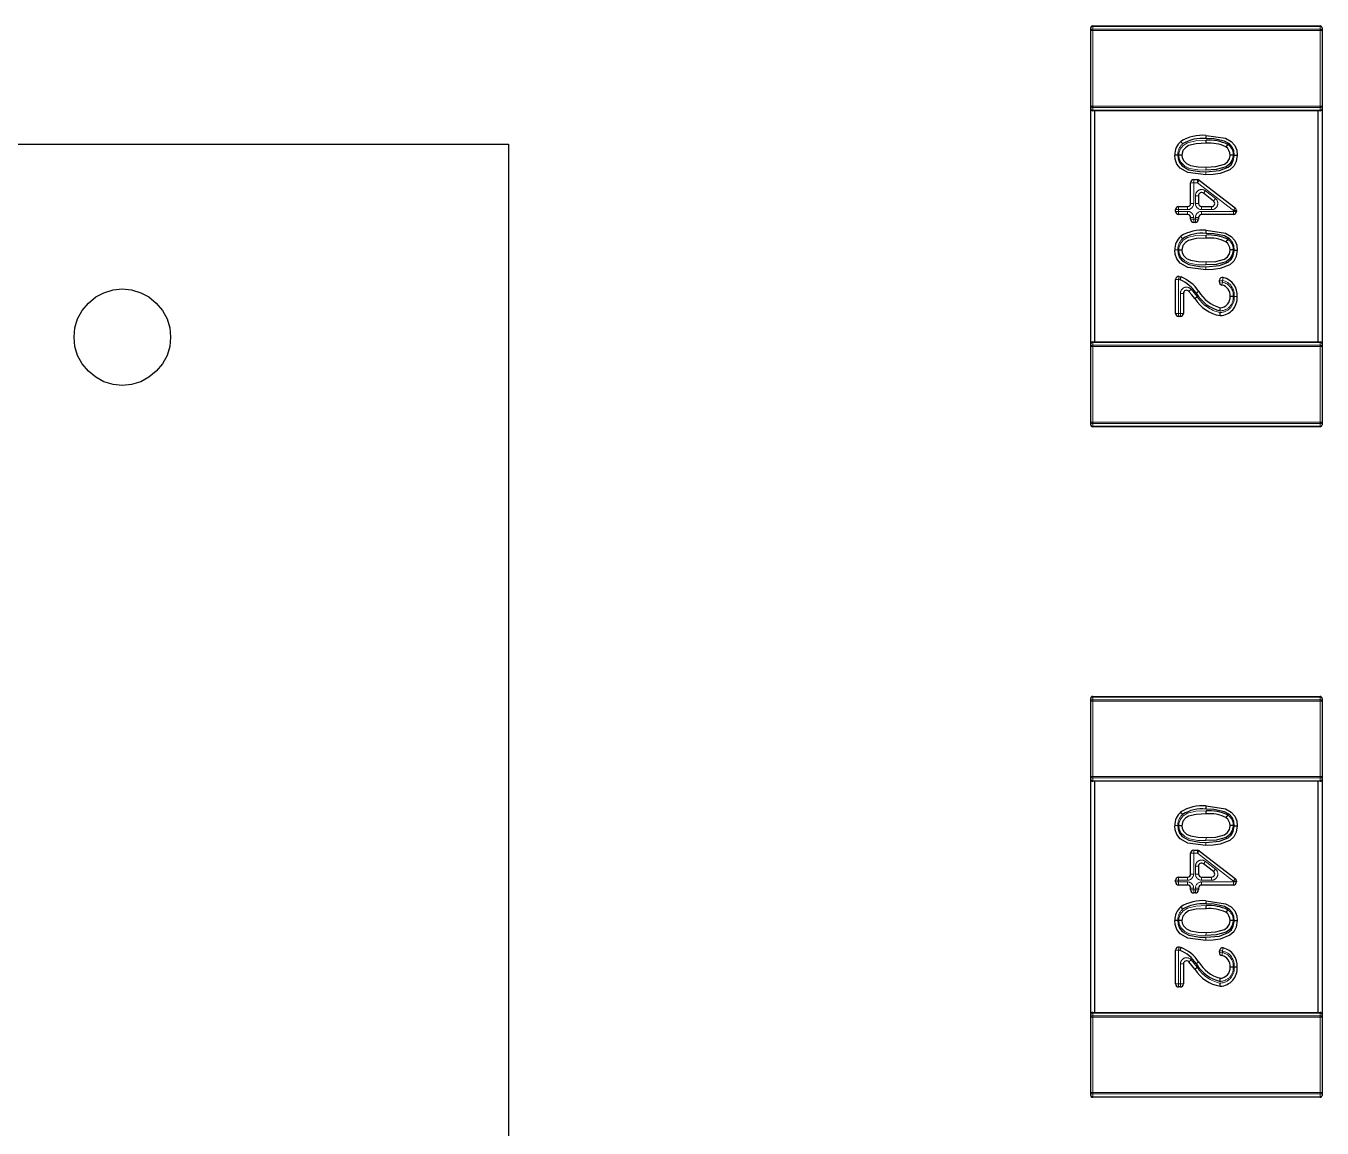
# Model space of a CAD drawing. Header units: millimetres. Extents: x 133.7 to 163.3, y 79.2 to 131.6.
# Drawn here: x 149.952 to 153.314, y 90.964 to 93.824 of the extents above; entities that cross this region are included whole.
import ezdxf

# ---------------------------------------------------------------- set-up
doc = ezdxf.new("R2010")
doc.units = ezdxf.units.MM
doc.linetypes.add('PHANTOM', pattern=[12.7, 6.35, -1.27, 1.27, -1.27, 1.27, -1.27])

msp = doc.modelspace()

# ---------------------------------------------------------------- linework, layer by layer
at = {"color": 7, "linetype": 'Continuous', "lineweight": 25}
for p, q in [((152.714, 93.8122), (152.714, 93.8192)), ((152.714, 93.6163), (152.714, 93.8122)), ((152.719, 93.8242), (153.309, 93.8242)), ((153.314, 93.8192), (153.314, 93.8122)), ((153.314, 93.8122), (153.314, 93.6163)), ((152.714, 93.6092), (152.714, 93.6163)), ((152.714, 92.9992), (152.714, 93.6092)), ((153.309, 93.6042), (152.719, 93.6042)), ((152.724, 93.6042), (152.724, 93.0042)), ((153.304, 93.0042), (153.304, 93.6042)), ((153.314, 93.6163), (153.314, 93.6092)), ((153.314, 93.6092), (153.314, 92.9992)), ((146.2, 93.517), (151.204, 93.517)), ((151.204, 93.517), (151.204, 88.513)), ((153.0692, 93.5169), (153.0646, 93.5104)), ((152.94, 93.489), (152.9319, 93.4889)), ((152.9504, 93.4889), (152.9424, 93.4889)), ((153.0835, 93.4891), (153.0755, 93.4891)), ((153.086, 93.4887), (153.094, 93.4889)), ((152.973, 93.3635), (152.973, 93.4173)), ((152.981, 93.4253), (152.9908, 93.4253)), ((152.9956, 93.4236), (153.0888, 93.3518)), ((152.9935, 93.3837), (152.9935, 93.3635)), ((153.0325, 93.3699), (153.0064, 93.39)), ((152.934, 93.343), (152.934, 93.3475)), ((152.942, 93.3555), (152.965, 93.3555)), ((152.965, 93.335), (152.942, 93.335)), ((153.0015, 93.3555), (153.0276, 93.3555)), ((153.0839, 93.335), (153.0015, 93.335)), ((153.0919, 93.3454), (153.0919, 93.343)), ((152.973, 93.3225), (152.973, 93.327)), ((152.9855, 93.3145), (152.981, 93.3145)), ((152.9935, 93.327), (152.9935, 93.3225)), ((153.0692, 93.2708), (153.0646, 93.2642)), ((152.94, 93.2428), (152.9319, 93.2427)), ((152.9504, 93.2427), (152.9424, 93.2427)), ((153.0835, 93.2429), (153.0755, 93.2429)), ((153.086, 93.2426), (153.094, 93.2427)), ((152.934, 93.0784), (152.934, 93.1663)), ((152.9436, 93.1742), (152.9482, 93.1729)), ((153.0476, 93.1604), (153.048, 93.1646)), ((150.133, 93.121), (150.154, 93.132)), ((150.154, 93.132), (150.178, 93.139)), ((150.178, 93.139), (150.202, 93.142)), ((150.202, 93.142), (150.226, 93.139)), ((150.226, 93.139), (150.25, 93.132)), ((150.25, 93.132), (150.271, 93.121)), ((152.9545, 93.1303), (152.9545, 93.0784)), ((150.098, 93.086), (150.114, 93.105)), ((150.114, 93.105), (150.133, 93.121)), ((150.271, 93.121), (150.29, 93.105)), ((150.29, 93.105), (150.306, 93.086)), ((152.9842, 93.1168), (152.9903, 93.122)), ((153.094, 93.1217), (153.086, 93.1215)), ((150.079, 93.041), (150.086, 93.064)), ((150.086, 93.064), (150.098, 93.086)), ((150.306, 93.086), (150.318, 93.064)), ((150.318, 93.064), (150.325, 93.041)), ((152.9465, 93.0704), (152.942, 93.0704)), ((153.0498, 93.0725), (153.0497, 93.0805)), ((150.077, 93.017), (150.079, 93.041)), ((150.325, 93.041), (150.327, 93.017)), ((150.079, 92.992), (150.077, 93.017)), ((150.327, 93.017), (150.325, 92.992)), ((152.714, 92.9922), (152.714, 92.9992)), ((152.719, 93.0042), (153.309, 93.0042)), ((153.314, 92.9992), (153.314, 92.9922)), ((150.086, 92.969), (150.079, 92.992)), ((150.098, 92.947), (150.086, 92.969)), ((150.318, 92.969), (150.306, 92.947)), ((150.325, 92.992), (150.318, 92.969)), ((152.714, 92.7963), (152.714, 92.9922)), ((153.314, 92.9922), (153.314, 92.7963)), ((150.114, 92.928), (150.098, 92.947)), ((150.133, 92.913), (150.114, 92.928)), ((150.29, 92.928), (150.271, 92.913)), ((150.306, 92.947), (150.29, 92.928)), ((150.154, 92.901), (150.133, 92.913)), ((150.178, 92.894), (150.154, 92.901)), ((150.202, 92.891), (150.178, 92.894)), ((150.226, 92.894), (150.202, 92.891)), ((150.25, 92.901), (150.226, 92.894)), ((150.271, 92.913), (150.25, 92.901)), ((152.714, 92.7892), (152.714, 92.7963)), ((153.314, 92.7963), (153.314, 92.7892)), ((153.309, 92.7842), (152.719, 92.7842)), ((152.714, 92.0722), (152.714, 92.0792)), ((152.714, 91.8763), (152.714, 92.0722)), ((152.719, 92.0842), (153.309, 92.0842)), ((153.314, 92.0792), (153.314, 92.0722)), ((153.314, 92.0722), (153.314, 91.8763)), ((152.714, 91.8692), (152.714, 91.8763)), ((152.714, 91.2592), (152.714, 91.8692)), ((153.309, 91.8642), (152.719, 91.8642)), ((152.724, 91.8642), (152.724, 91.2642)), ((153.304, 91.2642), (153.304, 91.8642)), ((153.314, 91.8763), (153.314, 91.8692)), ((153.314, 91.8692), (153.314, 91.2592)), ((152.94, 91.749), (152.9319, 91.7489)), ((153.0692, 91.7769), (153.0646, 91.7704)), ((153.0835, 91.7491), (153.0755, 91.7491)), ((152.9504, 91.7489), (152.9424, 91.7489)), ((153.086, 91.7487), (153.094, 91.7489)), ((152.981, 91.6853), (152.9908, 91.6853)), ((152.9956, 91.6836), (153.0888, 91.6118)), ((152.973, 91.6235), (152.973, 91.6773)), ((153.0325, 91.6299), (153.0064, 91.65)), ((152.942, 91.6155), (152.965, 91.6155)), ((152.9935, 91.6437), (152.9935, 91.6235)), ((153.0015, 91.6155), (153.0276, 91.6155)), ((152.934, 91.603), (152.934, 91.6075)), ((152.965, 91.595), (152.942, 91.595)), ((152.973, 91.5825), (152.973, 91.587)), ((152.9935, 91.587), (152.9935, 91.5825)), ((153.0839, 91.595), (153.0015, 91.595)), ((153.0919, 91.6054), (153.0919, 91.603)), ((152.9855, 91.5745), (152.981, 91.5745)), ((153.0692, 91.5308), (153.0646, 91.5242)), ((152.94, 91.5028), (152.9319, 91.5027)), ((152.9504, 91.5027), (152.9424, 91.5027)), ((153.0835, 91.5029), (153.0755, 91.5029)), ((153.086, 91.5026), (153.094, 91.5027)), ((152.934, 91.3384), (152.934, 91.4263)), ((152.9436, 91.4342), (152.9482, 91.4329)), ((153.0476, 91.4204), (153.048, 91.4246)), ((152.9545, 91.3903), (152.9545, 91.3384)), ((152.9842, 91.3768), (152.9903, 91.382)), ((153.094, 91.3817), (153.086, 91.3815)), ((152.9465, 91.3304), (152.942, 91.3304)), ((153.0498, 91.3325), (153.0497, 91.3405)), ((152.714, 91.2522), (152.714, 91.2592)), ((152.714, 91.0563), (152.714, 91.2522)), ((152.719, 91.2642), (153.309, 91.2642)), ((153.314, 91.2592), (153.314, 91.2522)), ((153.314, 91.2522), (153.314, 91.0563)), ((152.714, 91.0492), (152.714, 91.0563)), ((153.309, 91.0442), (152.719, 91.0442)), ((153.314, 91.0563), (153.314, 91.0492))]:
    msp.add_line(p, q, dxfattribs=at)
at = {"color": 8, "linetype": 'PHANTOM', "lineweight": 18}
for p, q in [((152.719, 93.8122), (152.714, 93.8122)), ((152.719, 93.8228), (152.719, 93.8242)), ((152.719, 93.8228), (152.719, 93.8157)), ((153.309, 93.8228), (152.719, 93.8228)), ((152.719, 93.8122), (152.719, 93.8157)), ((152.719, 93.8157), (153.309, 93.8157)), ((152.719, 93.8122), (152.719, 93.6163)), ((153.309, 93.8122), (152.719, 93.8122)), ((153.309, 93.8242), (153.309, 93.8228)), ((153.309, 93.8157), (153.309, 93.8228)), ((153.309, 93.8157), (153.309, 93.8122)), ((153.309, 93.6163), (153.309, 93.8122)), ((153.314, 93.8122), (153.309, 93.8122)), ((152.719, 93.6163), (152.714, 93.6163)), ((152.719, 93.6163), (153.309, 93.6163)), ((152.719, 93.6128), (152.719, 93.6163)), ((153.309, 93.6128), (152.719, 93.6128)), ((152.719, 93.6128), (152.719, 93.6057)), ((152.719, 93.6057), (153.309, 93.6057)), ((152.719, 93.6057), (152.719, 93.6042)), ((153.309, 93.6163), (153.309, 93.6128)), ((153.314, 93.6163), (153.309, 93.6163)), ((153.309, 93.6057), (153.309, 93.6128)), ((153.309, 93.6042), (153.309, 93.6057)), ((153.0128, 93.4456), (153.0129, 93.4376)), ((153.0129, 93.4501), (153.013, 93.4581)), ((152.981, 93.4173), (152.973, 93.4173)), ((152.981, 93.4173), (152.981, 93.4253)), ((152.981, 93.4173), (152.981, 93.3635)), ((152.9908, 93.4173), (152.981, 93.4173)), ((152.9908, 93.4173), (152.9908, 93.4253)), ((152.9908, 93.4173), (152.9956, 93.4236)), ((153.0839, 93.3454), (152.9908, 93.4173)), ((152.981, 93.3635), (152.973, 93.3635)), ((152.9935, 93.3837), (152.9855, 93.3837)), ((152.9855, 93.3635), (152.9855, 93.3837)), ((152.9935, 93.3635), (152.9855, 93.3635)), ((153.0113, 93.3964), (153.0064, 93.39)), ((153.0113, 93.3964), (153.0374, 93.3762)), ((153.0374, 93.3762), (153.0325, 93.3699)), ((152.934, 93.3475), (152.942, 93.3475)), ((152.934, 93.343), (152.942, 93.343)), ((152.942, 93.3555), (152.942, 93.3475)), ((152.942, 93.3475), (152.942, 93.343)), ((152.965, 93.3475), (152.942, 93.3475)), ((152.942, 93.335), (152.942, 93.343)), ((152.942, 93.343), (152.965, 93.343)), ((152.965, 93.3475), (152.965, 93.3555)), ((152.965, 93.335), (152.965, 93.343)), ((153.0015, 93.3555), (153.0015, 93.3475)), ((153.0276, 93.3475), (153.0015, 93.3475)), ((153.0015, 93.343), (153.0839, 93.343)), ((153.0015, 93.343), (153.0015, 93.335)), ((153.0276, 93.3475), (153.0276, 93.3555)), ((153.0839, 93.3454), (153.0888, 93.3518)), ((153.0839, 93.343), (153.0839, 93.3454)), ((153.0839, 93.3454), (153.0919, 93.3454)), ((153.0839, 93.343), (153.0919, 93.343)), ((153.0839, 93.343), (153.0839, 93.335)), ((152.973, 93.327), (152.981, 93.327)), ((152.973, 93.3225), (152.981, 93.3225)), ((152.981, 93.327), (152.981, 93.3225)), ((152.981, 93.3145), (152.981, 93.3225)), ((152.981, 93.3225), (152.9855, 93.3225)), ((152.9855, 93.3225), (152.9855, 93.327)), ((152.9935, 93.327), (152.9855, 93.327)), ((152.9855, 93.3145), (152.9855, 93.3225)), ((152.9935, 93.3225), (152.9855, 93.3225)), ((153.0128, 93.1994), (153.0129, 93.1914)), ((153.0129, 93.2039), (153.013, 93.2119)), ((152.942, 93.1663), (152.934, 93.1663)), ((152.942, 93.1663), (152.9436, 93.1742)), ((152.9458, 93.1653), (152.942, 93.1663)), ((152.942, 93.1663), (152.942, 93.0784)), ((153.048, 93.1646), (153.056, 93.1638)), ((153.056, 93.1638), (153.0556, 93.1596)), ((153.0577, 93.1716), (153.056, 93.1638)), ((152.9465, 93.0784), (152.9465, 93.1303)), ((152.9545, 93.1303), (152.9465, 93.1303)), ((152.9686, 93.1355), (152.9746, 93.1408)), ((153.0556, 93.1596), (153.0476, 93.1604)), ((153.0556, 93.1596), (153.054, 93.1518)), ((152.942, 93.0784), (152.934, 93.0784)), ((152.942, 93.0784), (152.9465, 93.0784)), ((152.942, 93.0784), (152.942, 93.0704)), ((152.9545, 93.0784), (152.9465, 93.0784)), ((152.9465, 93.0704), (152.9465, 93.0784)), ((152.719, 93.0028), (152.719, 93.0042)), ((152.719, 93.0028), (152.719, 92.9957)), ((153.309, 93.0028), (152.719, 93.0028)), ((152.719, 92.9922), (152.719, 92.9957)), ((152.719, 92.9957), (153.309, 92.9957)), ((153.309, 93.0028), (153.309, 93.0042)), ((153.309, 92.9957), (153.309, 93.0028)), ((153.309, 92.9922), (153.309, 92.9957)), ((152.714, 92.9922), (152.719, 92.9922)), ((152.719, 92.9922), (152.719, 92.7963)), ((153.309, 92.9922), (152.719, 92.9922)), ((153.309, 92.9922), (153.314, 92.9922)), ((153.309, 92.7963), (153.309, 92.9922)), ((152.714, 92.7963), (152.719, 92.7963)), ((152.719, 92.7928), (152.719, 92.7963)), ((152.719, 92.7963), (153.309, 92.7963)), ((153.309, 92.7928), (152.719, 92.7928)), ((152.719, 92.7928), (152.719, 92.7857)), ((153.309, 92.7963), (153.314, 92.7963)), ((153.309, 92.7928), (153.309, 92.7963)), ((153.309, 92.7857), (153.309, 92.7928)), ((152.719, 92.7857), (153.309, 92.7857)), ((152.719, 92.7842), (152.719, 92.7857)), ((153.309, 92.7842), (153.309, 92.7857)), ((152.719, 92.0722), (152.714, 92.0722)), ((152.719, 92.0828), (152.719, 92.0842)), ((152.719, 92.0828), (152.719, 92.0757)), ((153.309, 92.0828), (152.719, 92.0828)), ((152.719, 92.0722), (152.719, 92.0757)), ((152.719, 92.0757), (153.309, 92.0757)), ((152.719, 92.0722), (152.719, 91.8763)), ((153.309, 92.0722), (152.719, 92.0722)), ((153.309, 92.0842), (153.309, 92.0828)), ((153.309, 92.0757), (153.309, 92.0828)), ((153.309, 92.0757), (153.309, 92.0722)), ((153.309, 91.8763), (153.309, 92.0722)), ((153.314, 92.0722), (153.309, 92.0722)), ((152.719, 91.8763), (152.714, 91.8763)), ((152.719, 91.8728), (152.719, 91.8763)), ((152.719, 91.8763), (153.309, 91.8763)), ((153.309, 91.8728), (152.719, 91.8728)), ((152.719, 91.8728), (152.719, 91.8657)), ((152.719, 91.8657), (153.309, 91.8657)), ((152.719, 91.8657), (152.719, 91.8642)), ((153.314, 91.8763), (153.309, 91.8763)), ((153.309, 91.8763), (153.309, 91.8728)), ((153.309, 91.8657), (153.309, 91.8728)), ((153.309, 91.8642), (153.309, 91.8657)), ((153.0129, 91.7101), (153.013, 91.7181)), ((152.981, 91.6773), (152.981, 91.6853)), ((152.9908, 91.6773), (152.9908, 91.6853)), ((152.9908, 91.6773), (152.9956, 91.6836)), ((153.0128, 91.7056), (153.0129, 91.6976)), ((152.981, 91.6773), (152.973, 91.6773)), ((152.9908, 91.6773), (152.981, 91.6773)), ((152.981, 91.6773), (152.981, 91.6235)), ((153.0839, 91.6054), (152.9908, 91.6773)), ((153.0113, 91.6564), (153.0064, 91.65)), ((153.0113, 91.6564), (153.0374, 91.6362)), ((152.942, 91.6155), (152.942, 91.6075)), ((152.965, 91.6075), (152.965, 91.6155)), ((152.981, 91.6235), (152.973, 91.6235)), ((152.9855, 91.6235), (152.9855, 91.6437)), ((152.9935, 91.6437), (152.9855, 91.6437)), ((152.9935, 91.6235), (152.9855, 91.6235)), ((153.0015, 91.6155), (153.0015, 91.6075)), ((153.0276, 91.6075), (153.0276, 91.6155)), ((153.0374, 91.6362), (153.0325, 91.6299)), ((152.934, 91.6075), (152.942, 91.6075)), ((152.934, 91.603), (152.942, 91.603)), ((152.965, 91.6075), (152.942, 91.6075)), ((152.942, 91.6075), (152.942, 91.603)), ((152.942, 91.595), (152.942, 91.603)), ((152.942, 91.603), (152.965, 91.603)), ((152.965, 91.595), (152.965, 91.603)), ((152.973, 91.587), (152.981, 91.587)), ((152.973, 91.5825), (152.981, 91.5825)), ((152.981, 91.587), (152.981, 91.5825)), ((152.981, 91.5745), (152.981, 91.5825)), ((152.981, 91.5825), (152.9855, 91.5825)), ((152.9935, 91.587), (152.9855, 91.587)), ((152.9855, 91.5825), (152.9855, 91.587)), ((152.9855, 91.5745), (152.9855, 91.5825)), ((152.9935, 91.5825), (152.9855, 91.5825)), ((153.0276, 91.6075), (153.0015, 91.6075)), ((153.0015, 91.603), (153.0839, 91.603)), ((153.0015, 91.603), (153.0015, 91.595)), ((153.0839, 91.6054), (153.0888, 91.6118)), ((153.0839, 91.603), (153.0839, 91.6054)), ((153.0839, 91.6054), (153.0919, 91.6054)), ((153.0839, 91.603), (153.0919, 91.603)), ((153.0839, 91.603), (153.0839, 91.595)), ((153.0128, 91.4594), (153.0129, 91.4514)), ((153.0129, 91.4639), (153.013, 91.4719)), ((152.942, 91.4263), (152.934, 91.4263)), ((152.942, 91.4263), (152.9436, 91.4342)), ((152.942, 91.4263), (152.942, 91.3384)), ((152.9458, 91.4253), (152.942, 91.4263)), ((153.0556, 91.4196), (153.0476, 91.4204)), ((153.048, 91.4246), (153.056, 91.4238)), ((153.0556, 91.4196), (153.054, 91.4118)), ((153.056, 91.4238), (153.0556, 91.4196)), ((153.0577, 91.4316), (153.056, 91.4238)), ((152.9465, 91.3384), (152.9465, 91.3903)), ((152.9545, 91.3903), (152.9465, 91.3903)), ((152.9686, 91.3955), (152.9746, 91.4008)), ((152.942, 91.3384), (152.934, 91.3384)), ((152.942, 91.3384), (152.9465, 91.3384)), ((152.942, 91.3384), (152.942, 91.3304)), ((152.9545, 91.3384), (152.9465, 91.3384)), ((152.9465, 91.3304), (152.9465, 91.3384)), ((152.714, 91.2522), (152.719, 91.2522)), ((152.719, 91.2628), (152.719, 91.2642)), ((152.719, 91.2628), (152.719, 91.2557)), ((153.309, 91.2628), (152.719, 91.2628)), ((152.719, 91.2522), (152.719, 91.2557)), ((152.719, 91.2557), (153.309, 91.2557)), ((153.309, 91.2522), (152.719, 91.2522)), ((152.719, 91.2522), (152.719, 91.0563)), ((153.309, 91.2628), (153.309, 91.2642)), ((153.309, 91.2557), (153.309, 91.2628)), ((153.309, 91.2522), (153.309, 91.2557)), ((153.309, 91.2522), (153.314, 91.2522)), ((153.309, 91.0563), (153.309, 91.2522)), ((152.714, 91.0563), (152.719, 91.0563)), ((152.719, 91.0528), (152.719, 91.0563)), ((152.719, 91.0563), (153.309, 91.0563)), ((153.309, 91.0528), (152.719, 91.0528)), ((152.719, 91.0528), (152.719, 91.0457)), ((152.719, 91.0457), (153.309, 91.0457)), ((152.719, 91.0442), (152.719, 91.0457)), ((153.309, 91.0563), (153.314, 91.0563)), ((153.309, 91.0528), (153.309, 91.0563)), ((153.309, 91.0457), (153.309, 91.0528)), ((153.309, 91.0442), (153.309, 91.0457))]:
    msp.add_line(p, q, dxfattribs=at)
at = {"color": 7, "linetype": 'Continuous', "lineweight": 25, "flags": 128}
for points in [[(153.086, 93.4887), (153.0848, 93.4997), (153.0807, 93.5098), (153.0735, 93.5179), (153.0606, 93.5252), (153.0335, 93.5312), (153.0128, 93.5321)], [(153.0129, 93.5401), (153.013, 93.5401), (153.0636, 93.5327), (153.0785, 93.5241), (153.0875, 93.514), (153.0926, 93.5016), (153.094, 93.4889)], [(152.9474, 93.5246), (152.9476, 93.5242), (152.9484, 93.5232), (152.9497, 93.5217), (152.9513, 93.5196), (152.9523, 93.5183)], [(153.013, 93.5196), (152.9875, 93.5183), (152.9677, 93.5138), (152.9594, 93.5083), (152.9532, 93.5006), (152.9507, 93.493), (152.9504, 93.4889)], [(153.013, 93.5196), (153.013, 93.5198), (153.013, 93.5202), (153.013, 93.521), (153.013, 93.522), (153.013, 93.5232), (153.013, 93.5246), (153.013, 93.5261), (153.0131, 93.5276)], [(153.0129, 93.4376), (153.0129, 93.4376), (152.9662, 93.4437), (152.9459, 93.4548), (152.9373, 93.4657), (152.9329, 93.4784), (152.9319, 93.4889)], [(152.94, 93.489), (152.9407, 93.4799), (152.9443, 93.4694), (152.9512, 93.4608), (152.9687, 93.4512), (152.9964, 93.4462), (153.0128, 93.4456)], [(152.9504, 93.4889), (152.9504, 93.4888), (152.9512, 93.4825), (152.9545, 93.475), (152.9623, 93.467), (152.9726, 93.4623), (152.9927, 93.4588), (153.013, 93.4581)], [(153.0128, 93.4456), (153.0478, 93.4487), (153.0705, 93.4576), (153.0787, 93.4649), (153.0838, 93.4746), (153.0859, 93.4867), (153.086, 93.4887)], [(153.0835, 93.4891), (153.0835, 93.4875), (153.0812, 93.4764), (153.0745, 93.466), (153.0649, 93.4584), (153.0393, 93.4514), (153.0129, 93.4501)], [(153.094, 93.4889), (153.094, 93.4888), (153.0913, 93.472), (153.0851, 93.4601), (153.0747, 93.4508), (153.0497, 93.441), (153.0314, 93.4383), (153.0129, 93.4376)], [(153.013, 93.4581), (153.013, 93.4581), (153.0383, 93.4594), (153.061, 93.4654), (153.0687, 93.4715), (153.0738, 93.4794), (153.0755, 93.4878), (153.0755, 93.4891)], [(152.9474, 93.2784), (152.9476, 93.2781), (152.9484, 93.2771), (152.9497, 93.2755), (152.9513, 93.2734), (152.9523, 93.2721)], [(153.013, 93.2735), (152.9875, 93.2722), (152.9677, 93.2676), (152.9594, 93.2622), (152.9532, 93.2544), (152.9507, 93.2469), (152.9504, 93.2427)], [(153.086, 93.2426), (153.0848, 93.2536), (153.0807, 93.2636), (153.0735, 93.2717), (153.0606, 93.2791), (153.0335, 93.2851), (153.0128, 93.286)], [(153.0129, 93.294), (153.013, 93.294), (153.0636, 93.2865), (153.0785, 93.278), (153.0875, 93.2678), (153.0926, 93.2554), (153.094, 93.2427)], [(153.013, 93.2735), (153.013, 93.2736), (153.013, 93.2741), (153.013, 93.2748), (153.013, 93.2758), (153.013, 93.277), (153.013, 93.2784), (153.013, 93.2799), (153.0131, 93.2815)], [(153.0129, 93.1914), (153.0129, 93.1914), (152.9662, 93.1975), (152.9459, 93.2087), (152.9373, 93.2195), (152.9329, 93.2322), (152.9319, 93.2427)], [(152.94, 93.2428), (152.9407, 93.2337), (152.9443, 93.2233), (152.9512, 93.2147), (152.9687, 93.2051), (152.9964, 93.2), (153.0128, 93.1994)], [(152.9504, 93.2427), (152.9504, 93.2427), (152.9512, 93.2364), (152.9545, 93.2289), (152.9623, 93.2209), (152.9726, 93.2161), (152.9927, 93.2127), (153.013, 93.2119)], [(153.0128, 93.1994), (153.0478, 93.2026), (153.0705, 93.2114), (153.0787, 93.2188), (153.0838, 93.2285), (153.0859, 93.2406), (153.086, 93.2426)], [(153.0835, 93.2429), (153.0835, 93.2413), (153.0812, 93.2302), (153.0745, 93.2199), (153.0649, 93.2123), (153.0393, 93.2053), (153.0129, 93.2039)], [(153.094, 93.2427), (153.094, 93.2427), (153.0913, 93.2258), (153.0851, 93.2139), (153.0747, 93.2046), (153.0497, 93.1948), (153.0314, 93.1921), (153.0129, 93.1914)], [(153.013, 93.2119), (153.013, 93.2119), (153.0383, 93.2132), (153.061, 93.2193), (153.0687, 93.2253), (153.0738, 93.2332), (153.0755, 93.2417), (153.0755, 93.2429)], [(152.9458, 93.1653), (152.9463, 93.1667), (152.9467, 93.1682), (152.9471, 93.1695), (152.9475, 93.1706), (152.9478, 93.1716), (152.948, 93.1723), (152.9482, 93.1727), (152.9482, 93.1729)], [(152.9842, 93.1168), (152.9764, 93.1263), (152.9686, 93.1355)], [(152.9876, 93.131), (152.9888, 93.132), (152.99, 93.1329), (152.9911, 93.1338), (152.992, 93.1345), (152.9928, 93.1351), (152.9934, 93.1356), (152.9937, 93.1359), (152.9938, 93.136)], [(153.0835, 93.1219), (153.082, 93.122), (153.0805, 93.122), (153.0791, 93.122), (153.0779, 93.1221), (153.0769, 93.1221), (153.0762, 93.1221), (153.0757, 93.1221), (153.0755, 93.1221)], [(153.0494, 93.085), (153.0495, 93.0865), (153.0495, 93.088), (153.0496, 93.0894), (153.0496, 93.0906), (153.0496, 93.0916), (153.0496, 93.0923), (153.0496, 93.0928), (153.0496, 93.093)], [(152.9474, 91.7846), (152.9476, 91.7842), (152.9484, 91.7832), (152.9497, 91.7817), (152.9513, 91.7796), (152.9523, 91.7783)], [(153.086, 91.7487), (153.0848, 91.7597), (153.0807, 91.7698), (153.0735, 91.7779), (153.0606, 91.7852), (153.0335, 91.7912), (153.0128, 91.7921)], [(153.0129, 91.8001), (153.013, 91.8001), (153.0636, 91.7927), (153.0785, 91.7841), (153.0875, 91.774), (153.0926, 91.7616), (153.094, 91.7489)], [(153.013, 91.7796), (153.013, 91.7798), (153.013, 91.7802), (153.013, 91.781), (153.013, 91.782), (153.013, 91.7832), (153.013, 91.7846), (153.013, 91.7861), (153.0131, 91.7876)], [(152.94, 91.749), (152.9407, 91.7399), (152.9443, 91.7294), (152.9512, 91.7208), (152.9687, 91.7112), (152.9964, 91.7062), (153.0128, 91.7056)], [(153.013, 91.7796), (152.9875, 91.7783), (152.9677, 91.7738), (152.9594, 91.7683), (152.9532, 91.7606), (152.9507, 91.753), (152.9504, 91.7489)], [(153.0835, 91.7491), (153.0835, 91.7475), (153.0812, 91.7364), (153.0745, 91.726), (153.0649, 91.7184), (153.0393, 91.7114), (153.0129, 91.7101)], [(153.013, 91.7181), (153.013, 91.7181), (153.0383, 91.7194), (153.061, 91.7254), (153.0687, 91.7315), (153.0738, 91.7394), (153.0755, 91.7478), (153.0755, 91.7491)], [(153.0129, 91.6976), (153.0129, 91.6976), (152.9662, 91.7037), (152.9459, 91.7148), (152.9373, 91.7257), (152.9329, 91.7384), (152.9319, 91.7489)], [(152.9504, 91.7489), (152.9504, 91.7488), (152.9512, 91.7425), (152.9545, 91.735), (152.9623, 91.727), (152.9726, 91.7223), (152.9927, 91.7188), (153.013, 91.7181)], [(153.0128, 91.7056), (153.0478, 91.7087), (153.0705, 91.7176), (153.0787, 91.7249), (153.0838, 91.7346), (153.0859, 91.7467), (153.086, 91.7487)], [(153.094, 91.7489), (153.094, 91.7488), (153.0913, 91.732), (153.0851, 91.7201), (153.0747, 91.7108), (153.0497, 91.701), (153.0314, 91.6983), (153.0129, 91.6976)], [(153.0129, 91.554), (153.013, 91.554), (153.0636, 91.5465), (153.0785, 91.538), (153.0875, 91.5278), (153.0926, 91.5154), (153.094, 91.5027)], [(152.9474, 91.5384), (152.9476, 91.5381), (152.9484, 91.5371), (152.9497, 91.5355), (152.9513, 91.5334), (152.9523, 91.5321)], [(153.013, 91.5335), (152.9875, 91.5322), (152.9677, 91.5276), (152.9594, 91.5222), (152.9532, 91.5144), (152.9507, 91.5069), (152.9504, 91.5027)], [(153.086, 91.5026), (153.0848, 91.5136), (153.0807, 91.5236), (153.0735, 91.5317), (153.0606, 91.5391), (153.0335, 91.5451), (153.0128, 91.546)], [(153.013, 91.5335), (153.013, 91.5336), (153.013, 91.5341), (153.013, 91.5348), (153.013, 91.5358), (153.013, 91.537), (153.013, 91.5384), (153.013, 91.5399), (153.0131, 91.5415)], [(153.0129, 91.4514), (153.0129, 91.4514), (152.9662, 91.4575), (152.9459, 91.4687), (152.9373, 91.4795), (152.9329, 91.4922), (152.9319, 91.5027)], [(152.94, 91.5028), (152.9407, 91.4937), (152.9443, 91.4833), (152.9512, 91.4747), (152.9687, 91.4651), (152.9964, 91.46), (153.0128, 91.4594)], [(152.9504, 91.5027), (152.9504, 91.5027), (152.9512, 91.4964), (152.9545, 91.4889), (152.9623, 91.4809), (152.9726, 91.4761), (152.9927, 91.4727), (153.013, 91.4719)], [(153.0128, 91.4594), (153.0478, 91.4626), (153.0705, 91.4714), (153.0787, 91.4788), (153.0838, 91.4885), (153.0859, 91.5006), (153.086, 91.5026)], [(153.0835, 91.5029), (153.0835, 91.5013), (153.0812, 91.4902), (153.0745, 91.4799), (153.0649, 91.4723), (153.0393, 91.4653), (153.0129, 91.4639)], [(153.094, 91.5027), (153.094, 91.5027), (153.0913, 91.4858), (153.0851, 91.4739), (153.0747, 91.4646), (153.0497, 91.4548), (153.0314, 91.4521), (153.0129, 91.4514)], [(153.013, 91.4719), (153.013, 91.4719), (153.0383, 91.4732), (153.061, 91.4793), (153.0687, 91.4853), (153.0738, 91.4932), (153.0755, 91.5017), (153.0755, 91.5029)], [(152.9458, 91.4253), (152.9463, 91.4267), (152.9467, 91.4282), (152.9471, 91.4295), (152.9475, 91.4306), (152.9478, 91.4316), (152.948, 91.4323), (152.9482, 91.4327), (152.9482, 91.4329)], [(152.9842, 91.3768), (152.9764, 91.3863), (152.9686, 91.3955)], [(152.9876, 91.391), (152.9888, 91.392), (152.99, 91.3929), (152.9911, 91.3938), (152.992, 91.3945), (152.9928, 91.3951), (152.9934, 91.3956), (152.9937, 91.3959), (152.9938, 91.396)], [(153.0835, 91.3819), (153.082, 91.382), (153.0805, 91.382), (153.0791, 91.382), (153.0779, 91.3821), (153.0769, 91.3821), (153.0762, 91.3821), (153.0757, 91.3821), (153.0755, 91.3821)], [(153.0494, 91.345), (153.0495, 91.3465), (153.0495, 91.348), (153.0496, 91.3494), (153.0496, 91.3506), (153.0496, 91.3516), (153.0496, 91.3523), (153.0496, 91.3528), (153.0496, 91.353)]]:
    msp.add_lwpolyline(points, dxfattribs=at)
at = {"color": 8, "linetype": 'PHANTOM', "lineweight": 18, "flags": 128}
for points in [[(152.9424, 93.4889), (152.9428, 93.4942), (152.9462, 93.5043), (152.954, 93.5142), (152.9646, 93.5211), (152.9865, 93.5263), (153.0131, 93.5276)], [(153.0129, 93.4501), (152.992, 93.4509), (152.9703, 93.4546), (152.9576, 93.4605), (152.9479, 93.4706), (152.9434, 93.4805), (152.9424, 93.4889)], [(152.9424, 93.2427), (152.9428, 93.2481), (152.9462, 93.2582), (152.954, 93.2681), (152.9646, 93.275), (152.9865, 93.2801), (153.0131, 93.2815)], [(153.0129, 93.2039), (152.992, 93.2047), (152.9703, 93.2084), (152.9576, 93.2144), (152.9479, 93.2245), (152.9434, 93.2344), (152.9424, 93.2427)], [(152.9746, 93.1408), (152.9825, 93.1314), (152.9903, 93.122)], [(152.9424, 91.7489), (152.9428, 91.7542), (152.9462, 91.7643), (152.954, 91.7742), (152.9646, 91.7811), (152.9865, 91.7863), (153.0131, 91.7876)], [(153.0129, 91.7101), (152.992, 91.7109), (152.9703, 91.7146), (152.9576, 91.7205), (152.9479, 91.7306), (152.9434, 91.7405), (152.9424, 91.7489)], [(152.9424, 91.5027), (152.9428, 91.5081), (152.9462, 91.5182), (152.954, 91.5281), (152.9646, 91.535), (152.9865, 91.5401), (153.0131, 91.5415)], [(153.0129, 91.4639), (152.992, 91.4647), (152.9703, 91.4684), (152.9576, 91.4744), (152.9479, 91.4845), (152.9434, 91.4944), (152.9424, 91.5027)], [(152.9746, 91.4008), (152.9825, 91.3914), (152.9903, 91.382)]]:
    msp.add_lwpolyline(points, dxfattribs=at)
at = {"color": 7, "linetype": 'Continuous', "lineweight": 25}
for centre, radius, start, end in [((152.719, 93.8192), 0.005, 90, 180), ((153.309, 93.8192), 0.005, 0, 90), ((152.719, 93.6092), 0.005, 180, 270), ((153.309, 93.6092), 0.005, 270, 0), ((153.0041, 93.4313), 0.1092, 85.3696, 121.3143), ((153.0039, 93.4318), 0.1007, 84.9322, 120.8347), ((153.0979, 93.5354), 0.0851, 176.789, 182.1761), ((152.9788, 93.4898), 0.0469, 132.1518, 181.1784), ((153.0217, 93.4197), 0.1003, 64.6772, 94.97), ((153.0194, 93.4081), 0.1197, 65.4132, 93.0172), ((153.0489, 93.4888), 0.0266, 0.5146, 53.9878), ((152.981, 93.4173), 0.008, 90, 180), ((152.9908, 93.4173), 0.008, 52.3738, 90), ((152.965, 93.3635), 0.008, 270, 0), ((153.0015, 93.3837), 0.008, 52.3729, 180), ((153.0015, 93.3635), 0.008, 180, 270), ((153.0276, 93.3635), 0.008, 270, 52.3729), ((152.942, 93.3475), 0.008, 90, 180), ((152.942, 93.343), 0.008, 180, 270), ((152.965, 93.327), 0.008, 0, 90), ((153.0015, 93.327), 0.008, 90, 180), ((153.0839, 93.343), 0.008, 270, 0), ((153.0839, 93.3454), 0.008, 0, 52.3738), ((152.981, 93.3225), 0.008, 180, 270), ((152.9855, 93.3225), 0.008, 270, 0), ((152.9788, 93.2437), 0.0469, 132.1518, 181.1784), ((153.0041, 93.1852), 0.1092, 85.3696, 121.3143), ((153.0039, 93.1857), 0.1007, 84.9322, 120.8347), ((153.0979, 93.2892), 0.0851, 176.789, 182.1761), ((153.0217, 93.1735), 0.1003, 64.6772, 94.97), ((153.0194, 93.162), 0.1197, 65.4132, 93.0172), ((153.0489, 93.2427), 0.0266, 0.5146, 53.9878), ((152.942, 93.1663), 0.008, 78.2397, 180), ((152.9061, 93.0742), 0.0994, 34.8894, 66.4353), ((152.9102, 93.0792), 0.1011, 34.1684, 67.896), ((153.056, 93.1638), 0.008, 77.4047, 174.2894), ((153.0465, 93.1253), 0.0477, 355.6916, 76.3138), ((152.9625, 93.1303), 0.008, 40.7959, 180), ((153.0721, 93.18), 0.0977, 210.0988, 256.596), ((153.0732, 93.1812), 0.0913, 209.6765, 255.0718), ((153.0556, 93.1596), 0.008, 174.2894, 258.4342), ((153.0482, 93.1249), 0.0275, 354.2841, 77.8192), ((153.0658, 93.1669), 0.0958, 211.4894, 260.372), ((153.0485, 93.12), 0.0271, 272.3471, 4.4483), ((153.0478, 93.1187), 0.0463, 272.574, 3.6332), ((152.942, 93.0784), 0.008, 180, 270), ((152.9465, 93.0784), 0.008, 270, 0), ((152.719, 92.9992), 0.005, 90, 180), ((153.309, 92.9992), 0.005, 0, 90), ((152.719, 92.7892), 0.005, 180, 270), ((153.309, 92.7892), 0.005, 270, 0), ((152.719, 92.0792), 0.005, 90, 180), ((153.309, 92.0792), 0.005, 0, 90), ((152.719, 91.8692), 0.005, 180, 270), ((153.309, 91.8692), 0.005, 270, 0), ((152.9788, 91.7498), 0.0469, 132.1518, 181.1784), ((153.0041, 91.6913), 0.1092, 85.3696, 121.3143), ((153.0039, 91.6918), 0.1007, 84.9322, 120.8347), ((153.0979, 91.7954), 0.0851, 176.789, 182.1761), ((153.0194, 91.6681), 0.1197, 65.4132, 93.0172), ((153.0217, 91.6797), 0.1003, 64.6772, 94.97), ((153.0489, 91.7488), 0.0266, 0.5146, 53.9878), ((152.981, 91.6773), 0.008, 90, 180), ((152.9908, 91.6773), 0.008, 52.3738, 90), ((153.0015, 91.6437), 0.008, 52.3729, 180), ((152.942, 91.6075), 0.008, 90, 180), ((152.965, 91.6235), 0.008, 270, 0), ((153.0015, 91.6235), 0.008, 180, 270), ((153.0276, 91.6235), 0.008, 270, 52.3729), ((152.942, 91.603), 0.008, 180, 270), ((152.965, 91.587), 0.008, 0, 90), ((152.981, 91.5825), 0.008, 180, 270), ((152.9855, 91.5825), 0.008, 270, 0), ((153.0015, 91.587), 0.008, 90, 180), ((153.0839, 91.603), 0.008, 270, 0), ((153.0839, 91.6054), 0.008, 0, 52.3738), ((153.0041, 91.4452), 0.1092, 85.3696, 121.3143), ((153.0979, 91.5492), 0.0851, 176.789, 182.1761), ((152.9788, 91.5037), 0.0469, 132.1518, 181.1784), ((153.0039, 91.4457), 0.1007, 84.9322, 120.8347), ((153.0217, 91.4335), 0.1003, 64.6772, 94.97), ((153.0194, 91.422), 0.1197, 65.4132, 93.0172), ((153.0489, 91.5027), 0.0266, 0.5146, 53.9878), ((152.942, 91.4263), 0.008, 78.2397, 180), ((152.9061, 91.3342), 0.0994, 34.8894, 66.4353), ((152.9102, 91.3392), 0.1011, 34.1684, 67.896), ((153.0556, 91.4196), 0.008, 174.2894, 258.4342), ((153.056, 91.4238), 0.008, 77.4047, 174.2894), ((153.0465, 91.3853), 0.0477, 355.6916, 76.3138), ((152.9625, 91.3903), 0.008, 40.7959, 180), ((153.0721, 91.44), 0.0977, 210.0988, 256.596), ((153.0732, 91.4412), 0.0913, 209.6765, 255.0718), ((153.0485, 91.38), 0.0271, 272.3471, 4.4483), ((153.0478, 91.3787), 0.0463, 272.574, 3.6332), ((153.0482, 91.3849), 0.0275, 354.2841, 77.8192), ((153.0658, 91.4269), 0.0958, 211.4894, 260.372), ((152.942, 91.3384), 0.008, 180, 270), ((152.9465, 91.3384), 0.008, 270, 0), ((152.719, 91.2592), 0.005, 90, 180), ((153.309, 91.2592), 0.005, 0, 90), ((152.719, 91.0492), 0.005, 180, 270), ((153.309, 91.0492), 0.005, 270, 0)]:
    msp.add_arc(centre, radius, start, end, dxfattribs=at)
at = {"color": 8, "linetype": 'PHANTOM', "lineweight": 18}
for centre, radius, start, end in [((152.7184, 93.8184), 0.00446, 81.9505, 168.5782), ((152.7184, 93.8113), 0.00446, 81.9505, 168.5782), ((153.3096, 93.8184), 0.00446, 11.4218, 98.0495), ((153.3096, 93.8113), 0.00446, 11.4218, 98.0495), ((152.7184, 93.6172), 0.00446, 191.4218, 278.0495), ((152.7184, 93.6101), 0.00446, 191.4218, 278.0495), ((153.3096, 93.6172), 0.00446, 261.9505, 348.5782), ((153.3096, 93.6101), 0.00446, 261.9505, 348.5782), ((152.9765, 93.4908), 0.0366, 131.3555, 182.9043), ((153.0494, 93.4891), 0.0342, 359.9491, 54.6077), ((153.0015, 93.3837), 0.016, 52.3729, 180), ((152.965, 93.3635), 0.016, 270, 0), ((153.0015, 93.3635), 0.016, 180, 270), ((153.0276, 93.3635), 0.016, 270, 52.3729), ((152.965, 93.327), 0.016, 0, 90), ((153.0015, 93.327), 0.016, 90, 180), ((152.9765, 93.2447), 0.0366, 131.3555, 182.9043), ((153.0494, 93.2429), 0.0342, 359.9491, 54.6077), ((153.0482, 93.1264), 0.0381, 352.5778, 78.1735), ((152.9625, 93.1303), 0.016, 40.7959, 180), ((153.048, 93.1247), 0.0357, 355.4934, 77.6912), ((153.0677, 93.1695), 0.0908, 211.4773, 258.5359), ((153.0493, 93.1193), 0.0343, 270.2286, 4.4123), ((153.0483, 93.1183), 0.0379, 272.1477, 4.8745), ((152.7184, 92.9984), 0.00446, 81.9505, 168.5782), ((152.7184, 92.9913), 0.00446, 81.9505, 168.5782), ((153.3096, 92.9984), 0.00446, 11.4218, 98.0495), ((153.3096, 92.9913), 0.00446, 11.4218, 98.0495), ((152.7184, 92.7972), 0.00446, 191.4218, 278.0495), ((153.3096, 92.7972), 0.00446, 261.9505, 348.5782), ((152.7184, 92.7901), 0.00446, 191.4218, 278.0495), ((153.3096, 92.7901), 0.00446, 261.9505, 348.5782), ((152.7184, 92.0784), 0.00446, 81.9505, 168.5782), ((152.7184, 92.0713), 0.00446, 81.9505, 168.5782), ((153.3096, 92.0784), 0.00446, 11.4218, 98.0495), ((153.3096, 92.0713), 0.00446, 11.4218, 98.0495), ((152.7184, 91.8772), 0.00446, 191.4218, 278.0495), ((152.7184, 91.8701), 0.00446, 191.4218, 278.0495), ((153.3096, 91.8772), 0.00446, 261.9505, 348.5782), ((153.3096, 91.8701), 0.00446, 261.9505, 348.5782), ((152.9765, 91.7508), 0.0366, 131.3555, 182.9043), ((153.0494, 91.7491), 0.0342, 359.9491, 54.6077), ((153.0015, 91.6437), 0.016, 52.3729, 180), ((152.965, 91.6235), 0.016, 270, 0), ((153.0015, 91.6235), 0.016, 180, 270), ((153.0276, 91.6235), 0.016, 270, 52.3729), ((152.965, 91.587), 0.016, 0, 90), ((153.0015, 91.587), 0.016, 90, 180), ((152.9765, 91.5047), 0.0366, 131.3555, 182.9043), ((153.0494, 91.5029), 0.0342, 359.9491, 54.6077), ((153.048, 91.3847), 0.0357, 355.4934, 77.6912), ((153.0482, 91.3864), 0.0381, 352.5778, 78.1735), ((152.9625, 91.3903), 0.016, 40.7959, 180), ((153.0677, 91.4295), 0.0908, 211.4773, 258.5359), ((153.0493, 91.3793), 0.0343, 270.2286, 4.4123), ((153.0483, 91.3783), 0.0379, 272.1477, 4.8745), ((152.7184, 91.2584), 0.00446, 81.9505, 168.5782), ((152.7184, 91.2513), 0.00446, 81.9505, 168.5782), ((153.3096, 91.2584), 0.00446, 11.4218, 98.0495), ((153.3096, 91.2513), 0.00446, 11.4218, 98.0495), ((152.7184, 91.0572), 0.00446, 191.4218, 278.0495), ((152.7184, 91.0501), 0.00446, 191.4218, 278.0495), ((153.3096, 91.0572), 0.00446, 261.9505, 348.5782), ((153.3096, 91.0501), 0.00446, 261.9505, 348.5782)]:
    msp.add_arc(centre, radius, start, end, dxfattribs=at)

doc.saveas('drawing.dxf')
